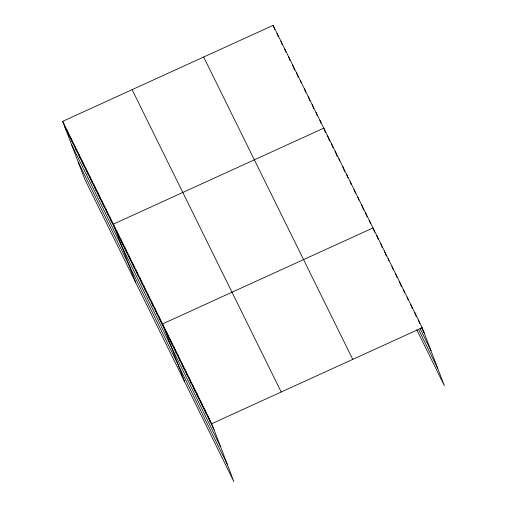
<?xml version="1.0" encoding="UTF-8"?>
<svg xmlns="http://www.w3.org/2000/svg" width="507" height="507" viewBox="0 0 507 507"><rect width="100%" height="100%" fill="white"/><g stroke="black" fill="none" stroke-linecap="round" stroke-linejoin="round"><path stroke-width="0.76" d="M62.672 121.338L211.755 423.694L233.885 481.65L84.808 179.301L62.672 121.338L273.115 25.35L422.192 327.699L444.328 385.662L416.805 329.842M211.755 423.694L422.192 327.699M421.666 327.934L424.416 333.517M419.98 328.397L430.988 350.724M418.833 330.076L437.756 368.45M203.668 57.025L352.752 359.374M132.118 89.663L281.201 392.012M64.896 127.156L213.973 429.505M71.462 144.362L220.545 446.711M78.236 162.094L227.313 464.444M418.408 320.025L419.796 323.662M414.625 312.35L416.291 316.71M410.841 304.675L412.229 308.307M407.058 297.001L408.167 299.91M403.274 289.326L404.662 292.957M399.491 281.651L401.43 286.74M395.701 273.976L397.095 277.608M391.917 266.302L393.033 269.211M388.134 258.627L388.97 260.807M384.35 250.952L386.296 256.041M380.567 243.271L382.234 247.638M376.783 235.597L378.171 239.234M374.66 232.288L373 227.922L162.557 323.916L184.687 381.872M369.216 220.247L370.604 223.885M365.427 212.572L367.093 216.939M361.643 204.898L363.589 209.987M357.86 197.223L358.969 200.132M354.076 189.548L355.464 193.186M350.293 181.874L351.402 184.782M346.509 174.199L347.897 177.837M342.726 166.524L344.665 171.613M338.936 158.849L339.772 161.03M335.152 151.175L337.098 156.264M331.369 143.5L333.036 147.86M327.585 135.825L329.531 140.914M325.469 132.511L323.802 128.151L113.359 224.138L135.496 282.101M319.904 120.241L321.013 123.15M316 112.332L317.388 115.97M312.103 104.423L313.77 108.79M308.205 96.52L309.872 100.88M304.308 88.611L305.696 92.249M300.404 80.702L301.24 82.882M296.506 72.793L298.173 77.159M292.609 64.89L294.554 69.979M288.711 56.98L290.099 60.618M284.807 49.071L285.923 51.98M280.91 41.162L282.298 44.8M277.012 33.259L278.4 36.891M273.115 25.35L274.781 29.71M207.971 416.013L210.19 421.83M204.188 408.338L206.406 414.156M200.404 400.663L202.623 406.481M196.615 392.988L198.839 398.806M192.831 385.314L195.056 391.131M189.048 377.639L191.272 383.457M185.264 369.964L187.482 375.782M181.481 362.29L183.699 368.107M177.697 354.615L179.915 360.433M173.914 346.94L176.132 352.758M170.124 339.265L172.348 345.083M166.34 331.591L168.565 337.409M158.773 316.241L160.992 322.059M154.99 308.567L157.208 314.384M151.206 300.892L153.425 306.703M147.423 293.217L149.641 299.029M143.633 285.542L145.858 291.354M139.85 277.868L142.074 283.679M136.066 270.187L138.291 276.004M132.283 262.512L134.501 268.33M128.499 254.837L130.717 260.655M124.716 247.163L126.934 252.98M120.932 239.488L123.15 245.306M117.142 231.813L119.367 237.631M109.461 216.229L111.679 222.047M105.564 208.326L107.782 214.138M101.666 200.417L103.884 206.235M97.762 192.508L99.987 198.326M93.865 184.599L96.089 190.417M89.967 176.696L92.185 182.507M86.07 168.787L88.288 174.604M82.166 160.877L84.39 166.695M78.268 152.968L80.493 158.786M74.371 145.065L76.589 150.877M70.473 137.156L72.691 142.974M66.569 129.247L68.794 135.065"/></g></svg>
